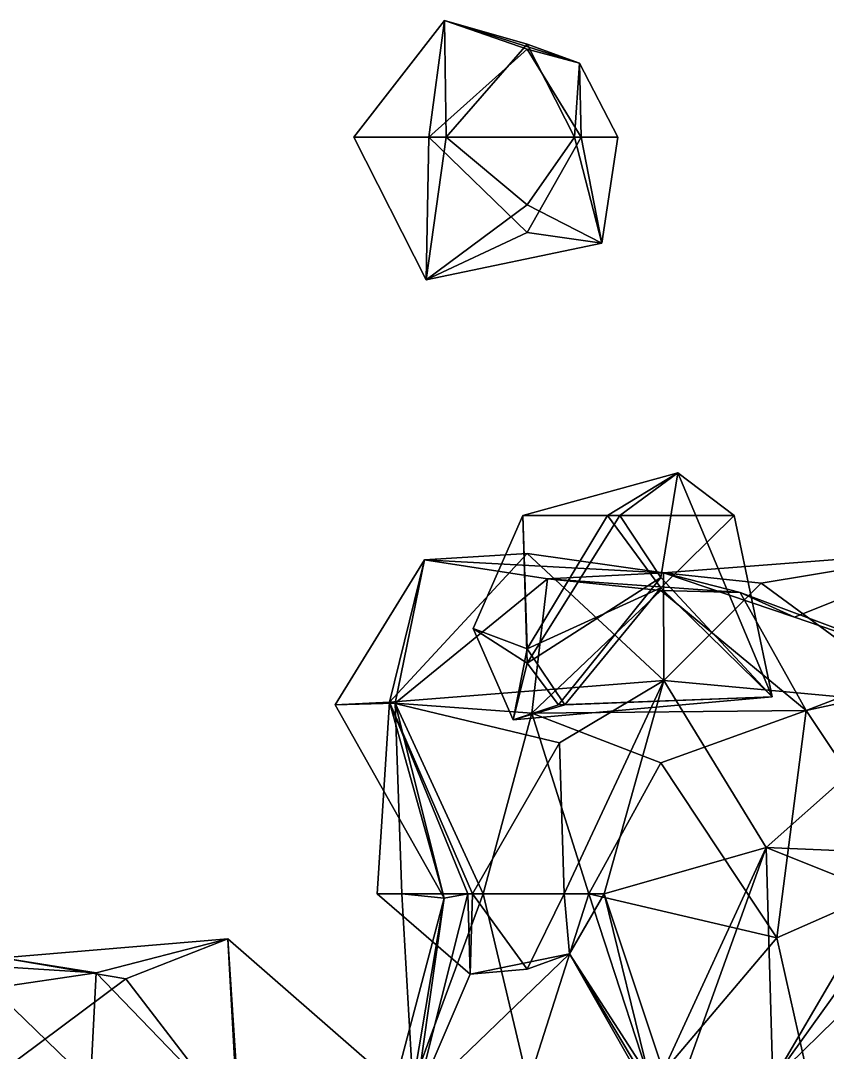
# Model space of a CAD drawing. Extents: x 290095 to 295679, y 4553756 to 4561441.
# Drawn here: x 294181.7 to 294257.7, y 4559462.2 to 4559559.3 of the extents above; entities that cross this region are included whole.
import ezdxf

# ---------------------------------------------------------------- set-up
doc = ezdxf.new("R2010")
doc.units = 0
doc.layers.add('Au_ppm_Pref_-_0_5', color=7, linetype='CONTINUOUS')

msp = doc.modelspace()

# ---------------------------------------------------------------- linework, layer by layer
at = {"layer": 'Au_ppm_Pref_-_0_5'}
for points in [[(294213.05, 4559548.368, 1894.645), (294221.6, 4559559.346, 1894.645), (294220.111, 4559548.368, 1899.006)], [(294221.6, 4559559.346, 1894.645), (294213.05, 4559548.368, 1894.645), (294221.729, 4559548.368, 1891.046)], [(294221.6, 4559559.346, 1894.645), (294229.363, 4559556.664, 1897.41), (294220.111, 4559548.368, 1899.006)], [(294221.6, 4559559.346, 1894.645), (294234.301, 4559555.351, 1894.645), (294229.363, 4559556.664, 1897.41)], [(294221.6, 4559559.346, 1894.645), (294221.729, 4559548.368, 1891.046), (294229.363, 4559557.13, 1891.724)], [(294234.301, 4559555.351, 1894.645), (294221.6, 4559559.346, 1894.645), (294229.363, 4559557.13, 1891.724)], [(294233.824, 4559548.368, 1892.541), (294229.363, 4559557.13, 1891.724), (294221.729, 4559548.368, 1891.046)], [(294233.824, 4559548.368, 1892.541), (294234.301, 4559555.351, 1894.645), (294229.363, 4559557.13, 1891.724)], [(294234.474, 4559548.368, 1897.054), (294220.111, 4559548.368, 1899.006), (294229.363, 4559556.664, 1897.41)], [(294234.301, 4559555.351, 1894.645), (294234.474, 4559548.368, 1897.054), (294229.363, 4559556.664, 1897.41)], [(294233.824, 4559548.368, 1892.541), (294237.928, 4559548.368, 1894.645), (294234.301, 4559555.351, 1894.645)], [(294234.301, 4559555.351, 1894.645), (294237.928, 4559548.368, 1894.645), (294234.474, 4559548.368, 1897.054)], [(294219.853, 4559534.918, 1894.645), (294213.05, 4559548.368, 1894.645), (294220.111, 4559548.368, 1899.006)], [(294213.05, 4559548.368, 1894.645), (294219.853, 4559534.918, 1894.645), (294221.729, 4559548.368, 1891.046)], [(294219.853, 4559534.918, 1894.645), (294220.111, 4559548.368, 1899.006), (294229.363, 4559539.396, 1897.635)], [(294219.853, 4559534.918, 1894.645), (294229.363, 4559541.997, 1892.521), (294221.729, 4559548.368, 1891.046)], [(294229.363, 4559539.396, 1897.635), (294220.111, 4559548.368, 1899.006), (294234.474, 4559548.368, 1897.054)], [(294233.824, 4559548.368, 1892.541), (294221.729, 4559548.368, 1891.046), (294229.363, 4559541.997, 1892.521)], [(294233.824, 4559548.368, 1892.541), (294229.363, 4559541.997, 1892.521), (294236.424, 4559538.382, 1894.645)], [(294236.424, 4559538.382, 1894.645), (294229.363, 4559539.396, 1897.635), (294234.474, 4559548.368, 1897.054)], [(294233.824, 4559548.368, 1892.541), (294236.424, 4559538.382, 1894.645), (294237.928, 4559548.368, 1894.645)], [(294237.928, 4559548.368, 1894.645), (294236.424, 4559538.382, 1894.645), (294234.474, 4559548.368, 1897.054)], [(294219.853, 4559534.918, 1894.645), (294236.424, 4559538.382, 1894.645), (294229.363, 4559541.997, 1892.521)], [(294236.424, 4559538.382, 1894.645), (294219.853, 4559534.918, 1894.645), (294229.363, 4559539.396, 1897.635)], [(294236.95, 4559512.732, 1838.828), (294243.562, 4559516.741, 1841.283), (294228.962, 4559512.732, 1841.191)], [(294228.962, 4559512.732, 1841.191), (294243.562, 4559516.741, 1841.283), (294238.09, 4559512.732, 1843.016)], [(294236.95, 4559512.732, 1838.828), (294248.888, 4559512.732, 1837.926), (294243.562, 4559516.741, 1841.283)], [(294241.962, 4559506.893, 1843.137), (294238.09, 4559512.732, 1843.016), (294243.562, 4559516.741, 1841.283)], [(294252.452, 4559495.658, 1841.191), (294241.962, 4559506.893, 1843.137), (294243.562, 4559516.741, 1841.283)], [(294252.452, 4559495.658, 1841.191), (294243.562, 4559516.741, 1841.283), (294248.888, 4559512.732, 1837.926)], [(294229.363, 4559500.174, 1839.437), (294228.962, 4559512.732, 1841.191), (294224.282, 4559502.1, 1841.191)], [(294229.363, 4559498.827, 1842.495), (294224.282, 4559502.1, 1841.191), (294228.962, 4559512.732, 1841.191)], [(294229.363, 4559500.174, 1839.437), (294236.95, 4559512.732, 1838.828), (294228.962, 4559512.732, 1841.191)], [(294229.363, 4559498.827, 1842.495), (294228.962, 4559512.732, 1841.191), (294238.09, 4559512.732, 1843.016)], [(294229.363, 4559500.174, 1839.437), (294241.962, 4559505.913, 1838.918), (294236.95, 4559512.732, 1838.828)], [(294229.363, 4559498.827, 1842.495), (294238.09, 4559512.732, 1843.016), (294241.962, 4559506.893, 1843.137)], [(294236.95, 4559512.732, 1838.828), (294241.962, 4559505.913, 1838.918), (294248.888, 4559512.732, 1837.926)], [(294252.452, 4559495.658, 1841.191), (294248.888, 4559512.732, 1837.926), (294241.962, 4559505.913, 1838.918)], [(294270.401, 4559509.492, 1888.705), (294251.428, 4559506.37, 1894.001), (294242.225, 4559507.346, 1888.213)], [(294270.401, 4559509.492, 1888.705), (294242.225, 4559507.346, 1888.213), (294254.561, 4559503.147, 1885.961)], [(294270.401, 4559509.492, 1888.705), (294267.032, 4559494.914, 1894.628), (294251.428, 4559506.37, 1894.001)], [(294270.401, 4559509.492, 1888.705), (294254.561, 4559503.147, 1885.961), (294267.259, 4559498.817, 1883.114)], [(294211.281, 4559494.914, 1888.705), (294216.924, 4559495.058, 1882.59), (294219.715, 4559508.557, 1888.705)], [(294219.715, 4559508.557, 1888.705), (294216.405, 4559495.162, 1894.743), (294211.281, 4559494.914, 1888.705)], [(294229.363, 4559509.15, 1893.451), (294216.405, 4559495.162, 1894.743), (294219.715, 4559508.557, 1888.705)], [(294216.405, 4559495.162, 1894.743), (294229.363, 4559509.15, 1893.451), (294242.238, 4559497.193, 1895.303)], [(294219.715, 4559508.557, 1888.705), (294216.924, 4559495.058, 1882.59), (294231.301, 4559506.76, 1883.843)], [(294229.363, 4559509.15, 1893.451), (294219.715, 4559508.557, 1888.705), (294242.225, 4559507.346, 1888.213)], [(294242.225, 4559507.346, 1888.213), (294219.715, 4559508.557, 1888.705), (294231.301, 4559506.76, 1883.843)], [(294229.363, 4559509.15, 1893.451), (294242.225, 4559507.346, 1888.213), (294242.238, 4559497.193, 1895.303)], [(294242.225, 4559507.346, 1888.213), (294231.301, 4559506.76, 1883.843), (294249.445, 4559505.497, 1882.766)], [(294242.238, 4559497.193, 1895.303), (294242.225, 4559507.346, 1888.213), (294251.428, 4559506.37, 1894.001)], [(294249.445, 4559505.497, 1882.766), (294254.561, 4559503.147, 1885.961), (294242.225, 4559507.346, 1888.213)], [(294231.301, 4559506.76, 1883.843), (294216.924, 4559495.058, 1882.59), (294229.807, 4559494.128, 1877.012)], [(294229.363, 4559498.827, 1842.495), (294241.962, 4559506.893, 1843.137), (294232.338, 4559494.914, 1842.593)], [(294231.301, 4559506.76, 1883.843), (294229.807, 4559494.128, 1877.012), (294241.962, 4559505.66, 1879.184)], [(294249.445, 4559505.497, 1882.766), (294231.301, 4559506.76, 1883.843), (294241.962, 4559505.66, 1879.184)], [(294252.452, 4559495.658, 1841.191), (294232.338, 4559494.914, 1842.593), (294241.962, 4559506.893, 1843.137)], [(294267.032, 4559494.914, 1894.628), (294242.238, 4559497.193, 1895.303), (294251.428, 4559506.37, 1894.001)], [(294229.363, 4559500.174, 1839.437), (294232.918, 4559494.914, 1839.515), (294241.962, 4559505.913, 1838.918)], [(294241.962, 4559505.66, 1879.184), (294229.807, 4559494.128, 1877.012), (294255.644, 4559494.368, 1877.262)], [(294241.962, 4559505.913, 1838.918), (294232.918, 4559494.914, 1839.515), (294252.452, 4559495.658, 1841.191)], [(294249.445, 4559505.497, 1882.766), (294241.962, 4559505.66, 1879.184), (294255.644, 4559494.368, 1877.262)], [(294254.561, 4559503.147, 1885.961), (294249.445, 4559505.497, 1882.766), (294267.259, 4559498.817, 1883.114)], [(294255.644, 4559494.368, 1877.262), (294267.259, 4559498.817, 1883.114), (294249.445, 4559505.497, 1882.766)], [(294229.363, 4559500.174, 1839.437), (294224.282, 4559502.1, 1841.191), (294228.07, 4559493.48, 1841.198)], [(294224.282, 4559502.1, 1841.191), (294229.363, 4559498.827, 1842.495), (294228.07, 4559493.48, 1841.198)], [(294229.363, 4559500.174, 1839.437), (294228.07, 4559493.48, 1841.198), (294232.918, 4559494.914, 1839.515)], [(294232.338, 4559494.914, 1842.593), (294228.07, 4559493.48, 1841.198), (294229.363, 4559498.827, 1842.495)], [(294277.521, 4559499.114, 1876.062), (294267.259, 4559498.817, 1883.114), (294255.644, 4559494.368, 1877.262)], [(294277.521, 4559499.114, 1876.062), (294255.644, 4559494.368, 1877.262), (294266.082, 4559478.776, 1876.08)], [(294242.238, 4559497.193, 1895.303), (294232.424, 4559491.325, 1897.945), (294216.405, 4559495.162, 1894.743)], [(294242.238, 4559497.193, 1895.303), (294232.857, 4559477.096, 1896.292), (294232.424, 4559491.325, 1897.945)], [(294232.857, 4559477.096, 1896.292), (294242.238, 4559497.193, 1895.303), (294236.631, 4559477.096, 1894.645)], [(294242.238, 4559497.193, 1895.303), (294251.895, 4559481.476, 1891.928), (294236.631, 4559477.096, 1894.645)], [(294267.032, 4559494.914, 1894.628), (294251.895, 4559481.476, 1891.928), (294242.238, 4559497.193, 1895.303)], [(294252.452, 4559495.658, 1841.191), (294228.07, 4559493.48, 1841.198), (294232.338, 4559494.914, 1842.593)], [(294228.07, 4559493.48, 1841.198), (294252.452, 4559495.658, 1841.191), (294232.918, 4559494.914, 1839.515)], [(294211.281, 4559494.914, 1888.705), (294216.405, 4559495.162, 1894.743), (294221.565, 4559476.694, 1888.189)], [(294221.565, 4559476.694, 1888.189), (294216.924, 4559495.058, 1882.59), (294211.281, 4559494.914, 1888.705)], [(294224.229, 4559477.096, 1897.065), (294215.257, 4559477.096, 1894.645), (294216.405, 4559495.162, 1894.743)], [(294215.257, 4559477.096, 1894.645), (294223.785, 4559477.096, 1892.015), (294216.405, 4559495.162, 1894.743)], [(294232.424, 4559491.325, 1897.945), (294224.229, 4559477.096, 1897.065), (294216.405, 4559495.162, 1894.743)], [(294223.785, 4559477.096, 1892.015), (294221.565, 4559476.694, 1888.189), (294216.405, 4559495.162, 1894.743)], [(294217.559, 4559477.096, 1882.766), (294216.924, 4559495.058, 1882.59), (294221.565, 4559476.694, 1888.189)], [(294225.225, 4559477.096, 1878.062), (294216.924, 4559495.058, 1882.59), (294217.559, 4559477.096, 1882.766)], [(294229.807, 4559494.128, 1877.012), (294216.924, 4559495.058, 1882.59), (294225.225, 4559477.096, 1878.062)], [(294264.445, 4559480.936, 1888.705), (294251.895, 4559481.476, 1891.928), (294267.032, 4559494.914, 1894.628)], [(294235.192, 4559477.096, 1873.635), (294229.807, 4559494.128, 1877.012), (294225.225, 4559477.096, 1878.062)], [(294255.644, 4559494.368, 1877.262), (294229.807, 4559494.128, 1877.012), (294241.962, 4559489.446, 1872.71)], [(294235.192, 4559477.096, 1873.635), (294241.962, 4559489.446, 1872.71), (294229.807, 4559494.128, 1877.012)], [(294255.644, 4559494.368, 1877.262), (294241.962, 4559489.446, 1872.71), (294252.91, 4559472.95, 1873.048)], [(294255.644, 4559494.368, 1877.262), (294252.91, 4559472.95, 1873.048), (294266.082, 4559478.776, 1876.08)], [(294232.857, 4559477.096, 1896.292), (294224.229, 4559477.096, 1897.065), (294232.424, 4559491.325, 1897.945)], [(294235.192, 4559477.096, 1873.635), (294252.91, 4559472.95, 1873.048), (294241.962, 4559489.446, 1872.71)], [(294242.201, 4559460.437, 1893.325), (294236.631, 4559477.096, 1894.645), (294251.895, 4559481.476, 1891.928)], [(294243.961, 4559459.402, 1892.286), (294242.201, 4559460.437, 1893.325), (294251.895, 4559481.476, 1891.928)], [(294252.514, 4559459.513, 1888.071), (294243.961, 4559459.402, 1892.286), (294251.895, 4559481.476, 1891.928)], [(294264.445, 4559480.936, 1888.705), (294262.814, 4559477.096, 1888.705), (294251.895, 4559481.476, 1891.928)], [(294262.814, 4559477.096, 1888.705), (294252.514, 4559459.513, 1888.071), (294251.895, 4559481.476, 1891.928)], [(294256.567, 4559456.57, 1874.978), (294266.082, 4559478.776, 1876.08), (294252.91, 4559472.95, 1873.048)], [(294266.082, 4559478.776, 1876.08), (294256.567, 4559456.57, 1874.978), (294270.77, 4559459.278, 1872.589)], [(294224.009, 4559469.524, 1894.645), (294215.257, 4559477.096, 1894.645), (294224.229, 4559477.096, 1897.065)], [(294224.009, 4559469.524, 1894.645), (294223.785, 4559477.096, 1892.015), (294215.257, 4559477.096, 1894.645)], [(294216.929, 4559459.278, 1888.705), (294221.565, 4559476.694, 1888.189), (294218.823, 4559457.465, 1893.516)], [(294221.565, 4559476.694, 1888.189), (294216.929, 4559459.278, 1888.705), (294218.614, 4559459.148, 1882.986)], [(294221.565, 4559476.694, 1888.189), (294218.614, 4559459.148, 1882.986), (294217.559, 4559477.096, 1882.766)], [(294225.225, 4559477.096, 1878.062), (294217.559, 4559477.096, 1882.766), (294218.614, 4559459.148, 1882.986)], [(294229.455, 4559459.247, 1876.804), (294225.225, 4559477.096, 1878.062), (294218.614, 4559459.148, 1882.986)], [(294218.823, 4559457.465, 1893.516), (294221.565, 4559476.694, 1888.189), (294223.785, 4559477.096, 1892.015)], [(294218.823, 4559457.465, 1893.516), (294223.785, 4559477.096, 1892.015), (294224.009, 4559469.524, 1894.645)], [(294224.009, 4559469.524, 1894.645), (294224.229, 4559477.096, 1897.065), (294229.363, 4559469.998, 1897.011)], [(294232.857, 4559477.096, 1896.292), (294229.363, 4559469.998, 1897.011), (294224.229, 4559477.096, 1897.065)], [(294235.192, 4559477.096, 1873.635), (294225.225, 4559477.096, 1878.062), (294229.455, 4559459.247, 1876.804)], [(294232.857, 4559477.096, 1896.292), (294233.35, 4559471.457, 1894.645), (294229.363, 4559469.998, 1897.011)], [(294235.192, 4559477.096, 1873.635), (294229.455, 4559459.247, 1876.804), (294241.074, 4559459.029, 1870.971)], [(294232.857, 4559477.096, 1896.292), (294236.631, 4559477.096, 1894.645), (294233.35, 4559471.457, 1894.645)], [(294240.87, 4559459.842, 1893.558), (294233.35, 4559471.457, 1894.645), (294236.631, 4559477.096, 1894.645)], [(294235.192, 4559477.096, 1873.635), (294241.074, 4559459.029, 1870.971), (294252.91, 4559472.95, 1873.048)], [(294242.201, 4559460.437, 1893.325), (294240.87, 4559459.842, 1893.558), (294236.631, 4559477.096, 1894.645)], [(294262.814, 4559477.096, 1888.705), (294265.147, 4559477.096, 1887.756), (294252.514, 4559459.513, 1888.071)], [(294265.147, 4559477.096, 1887.756), (294267.16, 4559473.839, 1887.62), (294252.514, 4559459.513, 1888.071)], [(294267.16, 4559473.839, 1887.62), (294280.367, 4559460.693, 1886.831), (294252.514, 4559459.513, 1888.071)], [(294179.907, 4559471.081, 1905.642), (294201.166, 4559472.855, 1906.523), (294191.565, 4559469.093, 1909.795)], [(294179.907, 4559471.081, 1905.642), (294188.781, 4559469.658, 1901.751), (294201.166, 4559472.855, 1906.523)], [(294202.291, 4559455.627, 1901.074), (294201.166, 4559472.855, 1906.523), (294188.781, 4559469.658, 1901.751)], [(294201.166, 4559472.855, 1906.523), (294202.139, 4559455.306, 1910.184), (294191.565, 4559469.093, 1909.795)], [(294202.291, 4559455.627, 1901.074), (294216.762, 4559459.282, 1906.523), (294201.166, 4559472.855, 1906.523)], [(294202.139, 4559455.306, 1910.184), (294201.166, 4559472.855, 1906.523), (294216.762, 4559459.282, 1906.523)], [(294252.91, 4559472.95, 1873.048), (294241.074, 4559459.029, 1870.971), (294256.567, 4559456.57, 1874.978)], [(294218.823, 4559457.465, 1893.516), (294233.35, 4559471.457, 1894.645), (294240.262, 4559459.289, 1893.551)], [(294218.823, 4559457.465, 1893.516), (294224.009, 4559469.524, 1894.645), (294233.35, 4559471.457, 1894.645)], [(294224.009, 4559469.524, 1894.645), (294229.363, 4559469.998, 1897.011), (294233.35, 4559471.457, 1894.645)], [(294240.262, 4559459.289, 1893.551), (294233.35, 4559471.457, 1894.645), (294240.507, 4559459.56, 1893.573)], [(294240.507, 4559459.56, 1893.573), (294233.35, 4559471.457, 1894.645), (294240.87, 4559459.842, 1893.558)], [(294179.907, 4559471.081, 1905.642), (294166.568, 4559471.066, 1900.925), (294188.781, 4559469.658, 1901.751)], [(294188.781, 4559469.658, 1901.751), (294166.568, 4559471.066, 1900.925), (294178.966, 4559468.232, 1897.599)], [(294179.907, 4559471.081, 1905.642), (294191.565, 4559469.093, 1909.795), (294179.535, 4559460.156, 1912.601)], [(294188.781, 4559469.658, 1901.751), (294178.966, 4559468.232, 1897.599), (294188.239, 4559459.278, 1896.212)], [(294202.291, 4559455.627, 1901.074), (294188.781, 4559469.658, 1901.751), (294188.239, 4559459.278, 1896.212)], [(294191.565, 4559469.093, 1909.795), (294202.139, 4559455.306, 1910.184), (294179.535, 4559460.156, 1912.601)], [(294178.966, 4559468.232, 1897.599), (294166.51, 4559458.118, 1895.919), (294188.239, 4559459.278, 1896.212)]]:
    msp.add_3dface(points, dxfattribs=at)

doc.saveas('drawing.dxf')
